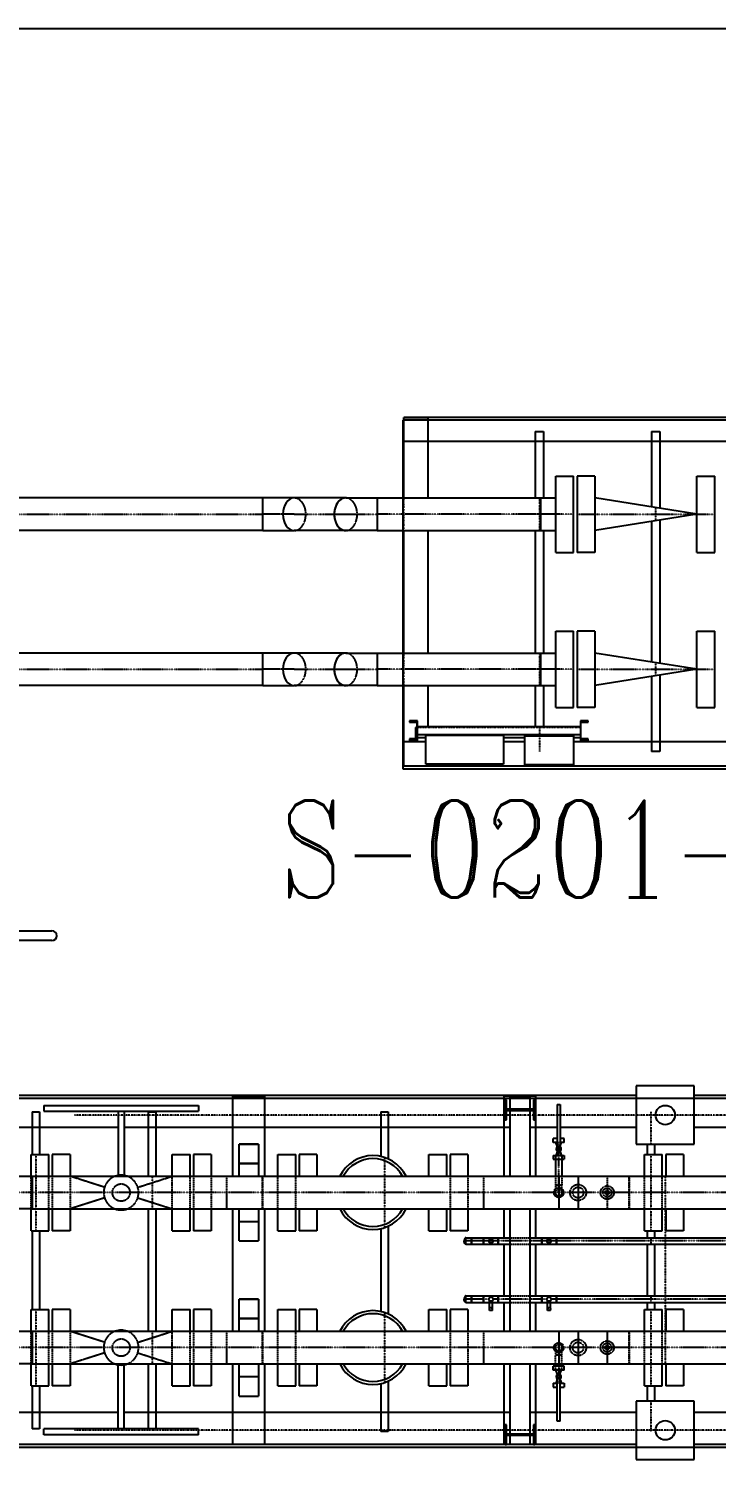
# Model space of a CAD drawing. Header units: millimetres. Extents: x -10011772 to -8149599, y 2847708 to 3434448.
# Drawn here: x -9530728 to -9523626, y 3207337 to 3222103 of the extents above; entities that cross this region are included whole.
import ezdxf

# ---------------------------------------------------------------- set-up
doc = ezdxf.new("R2010")
doc.units = ezdxf.units.MM
for name, pattern in [('DASHDOT2', [0.5, 0.25, -0.125, 0, -0.125]), ('DIVIDE2', [0.625, 0.25, -0.125, 0, -0.125, 0, -0.125]), ('HIDDEN2', [0.1875, 0.125, -0.0625])]:
    doc.linetypes.add(name, pattern=pattern)
doc.layers.add('总平面底图', color=9, linetype='Continuous')
doc.styles.get("Standard").update_dxf_attribs({"font": 'romanc.SHX', "width": 0.75, "bigfont": 'hztxt.shx'})

# ---------------------------------------------------------------- blocks, each defined once
blk = doc.blocks.new('总平面底图 爆炸危险区 LOCATION I')
at = {"layer": '总平面底图', "linetype": 'DIVIDE2', "ltscale": 10}
blk.add_line((206314.9, 147327.7), (236314.9, 147327.7), dxfattribs=at)
blk.add_line((206314.9, 147327.7), (236314.9, 147327.7), dxfattribs=at)
at = {"layer": '总平面底图'}
for p, q in [((206314.9, 147327.7), (236314.9, 147327.7)), ((211294.7, 145307.7), (211294.7, 143507.7)), ((218294.7, 145307.7), (211294.7, 145307.7)), ((211294.7, 143507.7), (218294.7, 143507.7)), ((218294.8, 141807.7), (207294.8, 141807.7)), ((207294.8, 140007.7), (218294.8, 140007.7))]:
    blk.add_line(p, q, dxfattribs=at)
at = {"layer": '总平面底图', "linetype": 'Continuous'}
for p, q in [((211300, 145321.6), (211425, 145321.6)), ((211300, 144905.7), (211300, 145321.6)), ((213813.7, 145321.6), (211300, 145321.6)), ((211300, 145196.6), (211300, 145321.6)), ((211425, 144905.7), (211425, 145321.6)), ((211978.5, 145248.3), (211978.5, 144905.7)), ((211978.5, 145248.3), (212021.5, 145248.3)), ((212021.5, 145248.3), (212021.5, 144905.7)), ((212578.5, 145248.3), (212578.5, 144859.1)), ((212578.5, 145248.3), (212621.5, 145248.3)), ((212621.5, 145248.3), (212621.5, 144852.2)), ((213813.7, 145196.6), (211300, 145196.6)), ((212084.9, 144821.6), (212084.9, 145018.4)), ((212084.9, 145018.4), (212177, 145018.4)), ((212177, 144821.6), (212177, 145018.4)), ((212194.5, 145018.4), (212194.5, 144821.6)), ((212286.5, 145018.4), (212194.5, 145018.4)), ((212286.5, 145018.4), (212286.5, 144821.6)), ((212813.4, 144821.6), (212813.4, 145018.4)), ((212813.4, 145018.4), (212905.5, 145018.4)), ((212905.5, 144821.6), (212905.5, 145018.4)), ((210572.1, 144905.7), (207300, 144905.7)), ((210572.1, 144821.6), (210572.1, 144905.7)), ((210734.7, 144905.7), (210572.1, 144905.7)), ((210572.1, 144737.4), (210572.1, 144905.7)), ((211000, 144905.7), (210734.7, 144905.7)), ((211000, 144905.7), (211162.6, 144905.7)), ((211162.6, 144905.7), (211162.6, 144737.4)), ((211162.6, 144905.7), (212005.5, 144905.7)), ((211162.6, 144905.7), (211162.6, 144737.4)), ((212005.5, 144905.7), (212005.5, 144737.4)), ((212005.5, 144821.6), (212005.5, 144905.7)), ((212005.5, 144905.7), (212084.9, 144905.7)), ((212286.5, 144905.7), (212286.5, 144737.4)), ((212813.4, 144821.6), (212286.5, 144905.7)), ((210572.1, 144737.4), (210572.1, 144821.6)), ((212005.5, 144737.4), (212005.5, 144821.6)), ((212084.9, 144624.7), (212084.9, 144821.6)), ((212177, 144624.7), (212177, 144821.6)), ((212194.5, 144821.6), (212194.5, 144624.7)), ((212286.5, 144821.6), (212286.5, 144624.7)), ((212813.4, 144821.6), (212286.5, 144737.4)), ((212578.5, 144784), (212578.5, 144059.1)), ((212621.5, 144790.9), (212621.5, 144052.2)), ((212813.4, 144624.7), (212813.4, 144821.6)), ((212905.5, 144624.7), (212905.5, 144821.6)), ((210572.1, 144737.4), (207300, 144737.4)), ((210572.1, 144737.4), (210734.7, 144737.4)), ((211000, 144737.4), (210734.7, 144737.4)), ((211162.6, 144737.4), (211000, 144737.4)), ((211162.6, 144737.4), (212005.5, 144737.4)), ((211300, 144105.7), (211300, 144737.4)), ((211425, 144105.7), (211425, 144737.4)), ((211978.5, 144737.4), (211978.5, 144105.7)), ((212005.5, 144737.4), (212084.9, 144737.4)), ((212021.5, 144737.4), (212021.5, 144105.7)), ((212084.9, 144624.7), (212177, 144624.7)), ((212286.5, 144624.7), (212194.5, 144624.7)), ((212813.4, 144624.7), (212905.5, 144624.7)), ((212084.9, 144021.6), (212084.9, 144218.4)), ((212084.9, 144218.4), (212177, 144218.4)), ((212177, 144021.6), (212177, 144218.4)), ((212194.5, 144218.4), (212194.5, 144021.6)), ((212286.5, 144218.4), (212194.5, 144218.4)), ((212286.5, 144218.4), (212286.5, 144021.6)), ((212813.4, 144021.6), (212813.4, 144218.4)), ((212813.4, 144218.4), (212905.5, 144218.4)), ((212905.5, 144021.6), (212905.5, 144218.4)), ((210572.1, 144105.7), (207300, 144105.7)), ((210572.1, 143937.4), (210572.1, 144105.7)), ((210572.1, 144021.6), (210572.1, 144105.7)), ((210734.7, 144105.7), (210572.1, 144105.7)), ((211000, 144105.7), (210734.7, 144105.7)), ((211000, 144105.7), (211162.6, 144105.7)), ((211162.6, 144105.7), (211162.6, 143937.4)), ((211162.6, 144105.7), (212005.5, 144105.7)), ((211162.6, 144105.7), (211162.6, 143937.4)), ((212005.5, 144105.7), (212005.5, 143937.4)), ((212005.5, 144021.6), (212005.5, 144105.7)), ((212005.5, 144105.7), (212084.9, 144105.7)), ((212286.5, 144105.7), (212286.5, 143937.4)), ((212813.4, 144021.6), (212286.5, 144105.7)), ((210572.1, 143937.4), (210572.1, 144021.6)), ((212005.5, 143937.4), (212005.5, 144021.6)), ((212084.9, 143824.7), (212084.9, 144021.6)), ((212177, 143824.7), (212177, 144021.6)), ((212194.5, 144021.6), (212194.5, 143824.7)), ((212286.5, 144021.6), (212286.5, 143824.7)), ((212813.4, 144021.6), (212286.5, 143937.4)), ((212578.5, 143984), (212578.5, 143598.3)), ((212621.5, 143990.9), (212621.5, 143598.3)), ((212813.4, 143824.7), (212813.4, 144021.6)), ((212905.5, 143824.7), (212905.5, 144021.6)), ((210572.1, 143937.4), (207300, 143937.4)), ((210572.1, 143937.4), (210734.7, 143937.4)), ((211000, 143937.4), (210734.7, 143937.4)), ((211162.6, 143937.4), (211000, 143937.4)), ((211162.6, 143937.4), (212005.5, 143937.4)), ((211300, 143521.6), (211300, 143937.4)), ((211425, 143724.9), (211425, 143937.4)), ((211978.5, 143937.4), (211978.5, 143724.9)), ((212005.5, 143937.4), (212084.9, 143937.4)), ((212021.5, 143937.4), (212021.5, 143724.9)), ((212084.9, 143824.7), (212177, 143824.7)), ((212286.5, 143824.7), (212194.5, 143824.7)), ((212813.4, 143824.7), (212905.5, 143824.7)), ((211330.1, 143756.3), (211330.1, 143748.8)), ((211370.2, 143756.3), (211330.1, 143756.3)), ((211330.1, 143748.8), (211367, 143748.8)), ((211367, 143748.8), (211367, 143662.2)), ((211370.2, 143654.7), (211370.2, 143756.3)), ((212211.7, 143756.3), (212211.7, 143654.7)), ((212251.9, 143756.3), (212211.7, 143756.3)), ((212214.9, 143748.8), (212251.9, 143748.8)), ((212214.9, 143662.2), (212214.9, 143748.8)), ((212251.9, 143748.8), (212251.9, 143756.3)), ((211365.7, 143720.5), (211362.8, 143720.5)), ((211362.8, 143715.8), (211362.8, 143720.5)), ((211362.8, 143669.7), (211362.8, 143715.8)), ((211365.7, 143715.8), (211362.8, 143715.8)), ((211365.7, 143684.7), (211365.7, 143724.9)), ((211367, 143724.9), (211365.7, 143724.9)), ((211365.7, 143684.7), (211367, 143684.7)), ((212211.7, 143724.9), (211370.2, 143724.9)), ((211370.2, 143684.7), (212211.7, 143684.7)), ((211414.6, 143682.5), (211814.6, 143682.5)), ((211814.6, 143682.5), (211414.6, 143682.5)), ((211414.6, 143532.5), (211414.6, 143682.5)), ((211414.6, 143532.5), (211414.6, 143682.5)), ((211814.6, 143682.5), (211814.6, 143532.5)), ((211814.6, 143682.5), (211814.6, 143532.5)), ((211925.7, 143528.9), (211925.7, 143678.9)), ((211925.7, 143528.9), (211925.7, 143678.9)), ((211925.7, 143678.9), (212175.7, 143678.9)), ((212175.7, 143678.9), (211925.7, 143678.9)), ((212175.7, 143678.9), (212175.7, 143528.9)), ((212175.7, 143678.9), (212175.7, 143528.9)), ((211300, 143521.6), (211300, 143646.6)), ((211414.6, 143646.6), (211300, 143646.6)), ((211330.1, 143662.2), (211330.1, 143654.7)), ((211367, 143662.2), (211330.1, 143662.2)), ((211330.1, 143654.7), (211370.2, 143654.7)), ((211362.8, 143669.7), (211367, 143669.7)), ((211370.2, 143669.7), (211414.6, 143669.7)), ((211814.6, 143669.7), (211925.7, 143669.7)), ((211925.7, 143646.6), (211814.6, 143646.6)), ((212175.7, 143669.7), (212211.7, 143669.7)), ((213813.7, 143646.6), (212175.7, 143646.6)), ((212211.7, 143654.7), (212251.9, 143654.7)), ((212251.9, 143662.2), (212214.9, 143662.2)), ((212251.9, 143654.7), (212251.9, 143662.2)), ((211814.6, 143532.5), (211414.6, 143532.5)), ((211814.6, 143532.5), (211414.6, 143532.5)), ((211425, 143521.6), (211425, 143532.5)), ((212175.7, 143528.9), (211925.7, 143528.9)), ((212175.7, 143528.9), (211925.7, 143528.9)), ((212621.5, 143598.3), (212578.5, 143598.3)), ((211425, 143521.6), (211300, 143521.6)), ((213813.7, 143521.6), (211300, 143521.6)), ((208823.4, 142671.6), (209483.4, 142671.6)), ((209483.4, 142621.6), (208823.4, 142621.6)), ((212500, 141871.6), (212500, 141571.6)), ((212500, 141871.6), (212500, 141571.6)), ((212800, 141871.6), (212500, 141871.6)), ((212800, 141871.6), (212500, 141871.6)), ((212800, 141571.6), (212800, 141871.6)), ((212800, 141571.6), (212800, 141871.6)), ((212500, 141821.6), (209178.4, 141821.6)), ((209440.7, 141771.6), (209840.7, 141771.6)), ((209440.7, 141771.6), (209440.7, 141741.6)), ((209840.7, 141771.6), (210240.7, 141771.6)), ((210240.7, 141771.6), (210240.7, 141741.6)), ((210417.5, 141818), (210582.4, 141818)), ((210417.5, 141405.7), (210417.5, 141818)), ((210582.4, 141405.7), (210582.4, 141818)), ((211817.5, 141820.3), (211982.4, 141820.3)), ((211817.5, 141405.7), (211817.5, 141820.3)), ((211823.4, 141799.2), (211823.4, 141697.6)), ((211830.5, 141799.2), (211823.4, 141799.2)), ((211830.5, 141751.3), (211830.5, 141799.2)), ((211849.2, 141405.7), (211849.2, 141818)), ((211849.2, 141818), (211950.8, 141818)), ((211950.8, 141818), (211950.8, 141405.7)), ((211969.4, 141799.2), (211969.4, 141751.3)), ((211976.5, 141799.2), (211969.4, 141799.2)), ((211976.5, 141697.6), (211976.5, 141799.2)), ((211982.4, 141405.7), (211982.4, 141820.3)), ((212092.5, 141776.6), (212100, 141776.6)), ((212092.5, 141776.6), (212092.5, 141546.6)), ((212100, 141776.6), (212107.5, 141776.6)), ((212107.5, 141776.6), (212107.5, 141546.6)), ((213100, 141821.6), (212800, 141821.6)), ((209380.9, 141737.9), (209380.9, 141518.4)), ((209380.9, 141737.9), (209419, 141737.9)), ((209419, 141737.9), (209419, 141518.4)), ((209440.7, 141741.6), (209840.7, 141741.6)), ((209825.7, 141741.6), (209825.7, 141410.3)), ((209840.7, 141741.6), (210240.7, 141741.6)), ((209855.7, 141741.6), (209855.7, 141410.3)), ((209980.9, 141737.9), (210019, 141737.9)), ((209980.9, 141737.9), (209980.9, 141405.7)), ((210019, 141737.9), (210019, 141405.7)), ((211180.9, 141737.9), (211219, 141737.9)), ((211180.9, 141737.9), (211180.9, 141507.8)), ((211219, 141737.9), (211219, 141495.2)), ((211823.4, 141697.6), (211830.5, 141697.6)), ((211969.4, 141751.3), (211830.5, 141751.3)), ((211830.5, 141697.6), (211830.5, 141745.5)), ((211830.5, 141745.5), (211969.4, 141745.5)), ((211969.4, 141745.5), (211969.4, 141697.6)), ((211969.4, 141697.6), (211976.5, 141697.6)), ((209825.7, 141656.7), (209178.4, 141656.7)), ((211849.2, 141656.7), (209855.7, 141656.7)), ((212092.5, 141656.7), (211950.8, 141656.7)), ((212500, 141656.7), (212107.5, 141656.7)), ((213100, 141656.7), (212800, 141656.7)), ((210450, 141471.6), (210450, 141571.6)), ((210450, 141471.6), (210450, 141571.6)), ((210450, 141405.7), (210450, 141571.6)), ((210450, 141405.7), (210450, 141571.6)), ((210550, 141571.6), (210450, 141571.6)), ((210450, 141571.6), (210550, 141571.6)), ((210550, 141571.6), (210550, 141405.7)), ((210550, 141571.6), (210550, 141405.7)), ((210550, 141571.6), (210550, 141471.6)), ((210550, 141571.6), (210550, 141471.6)), ((212092.5, 141600.2), (212072.1, 141600.2)), ((212072.1, 141579.6), (212072.1, 141600.2)), ((212092.5, 141579.6), (212072.1, 141579.6)), ((212092.5, 141562.9), (212084.8, 141579.6)), ((212094.4, 141534.4), (212084.8, 141513.6)), ((212105.5, 141534.4), (212115.1, 141513.6)), ((212127.8, 141600.2), (212107.5, 141600.2)), ((212127.8, 141579.6), (212107.5, 141579.6)), ((212107.5, 141562.9), (212115.1, 141579.6)), ((212127.8, 141579.6), (212127.8, 141600.2)), ((212500, 141571.6), (212800, 141571.6)), ((212500, 141571.6), (212800, 141571.6)), ((212555.9, 141571.6), (212555.9, 141518.4)), ((212594, 141571.6), (212594, 141518.4)), ((209375.6, 141405.7), (209375.6, 141518.4)), ((209375.6, 141518.4), (209467.6, 141518.4)), ((209467.6, 141405.7), (209467.6, 141518.4)), ((209485.1, 141518.4), (209485.1, 141405.7)), ((209577.2, 141518.4), (209485.1, 141518.4)), ((209577.2, 141518.4), (209577.2, 141405.7)), ((210104.3, 141405.7), (210104.3, 141518.4)), ((210104.3, 141518.4), (210196.3, 141518.4)), ((210196.3, 141405.7), (210196.3, 141518.4)), ((210213.8, 141518.4), (210213.8, 141405.7)), ((210305.9, 141518.4), (210213.8, 141518.4)), ((210305.9, 141518.4), (210305.9, 141405.7)), ((210550, 141471.6), (210450, 141471.6)), ((210450, 141471.6), (210550, 141471.6)), ((210650.2, 141405.7), (210650.2, 141518.4)), ((210650.2, 141518.4), (210742.2, 141518.4)), ((210742.2, 141405.7), (210742.2, 141518.4)), ((210759.7, 141518.4), (210759.7, 141405.7)), ((210851.8, 141518.4), (210759.7, 141518.4)), ((210851.8, 141518.4), (210851.8, 141405.7)), ((211429.7, 141405.7), (211429.7, 141518.4)), ((211429.7, 141518.4), (211521.7, 141518.4)), ((211521.7, 141405.7), (211521.7, 141518.4)), ((211539.2, 141518.4), (211539.2, 141405.7)), ((211631.3, 141518.4), (211539.2, 141518.4)), ((211631.3, 141518.4), (211631.3, 141405.7)), ((212072.1, 141513.6), (212100, 141513.6)), ((212072.1, 141513.6), (212072.1, 141493)), ((212072.1, 141493), (212100, 141493)), ((212083.3, 141493), (212083.3, 141405.7)), ((212100, 141513.6), (212127.8, 141513.6)), ((212100, 141493), (212127.8, 141493)), ((212116.7, 141493), (212116.7, 141405.7)), ((212127.8, 141513.6), (212127.8, 141493)), ((212542.7, 141405.7), (212542.7, 141518.4)), ((212542.7, 141518.4), (212634.8, 141518.4)), ((212634.8, 141405.7), (212634.8, 141518.4)), ((212652.3, 141518.4), (212652.3, 141405.7)), ((212744.3, 141518.4), (212652.3, 141518.4)), ((212744.3, 141518.4), (212744.3, 141405.7)), ((209153.4, 141405.7), (209382, 141405.7)), ((209382, 141405.7), (209382, 141321.6)), ((209382, 141405.7), (217071.4, 141405.7)), ((209382, 141237.4), (209382, 141405.7)), ((212100, 141405.7), (212100, 141237.4)), ((212200, 141405.7), (212200, 141237.4)), ((209382, 141321.6), (209382, 141237.4)), ((209382, 141237.4), (209153.4, 141237.4)), ((209375.6, 141124.7), (209375.6, 141237.4)), ((209382, 141237.4), (217071.4, 141237.4)), ((209467.6, 141124.7), (209467.6, 141237.4)), ((209485.1, 141237.4), (209485.1, 141124.7)), ((209577.2, 141237.4), (209577.2, 141124.7)), ((209980.9, 141237.4), (209980.9, 140605.7)), ((210019, 141237.4), (210019, 140605.7)), ((210104.3, 141124.7), (210104.3, 141237.4)), ((210196.3, 141124.7), (210196.3, 141237.4)), ((210213.8, 141237.4), (210213.8, 141124.7)), ((210305.9, 141237.4), (210305.9, 141124.7)), ((210417.5, 140605.7), (210417.5, 141237.4)), ((210450, 141071.6), (210450, 141237.4)), ((210450, 141071.6), (210450, 141237.4)), ((210550, 141237.4), (210550, 141071.6)), ((210550, 141237.4), (210550, 141071.6)), ((210582.4, 140605.7), (210582.4, 141237.4)), ((210650.2, 141124.7), (210650.2, 141237.4)), ((210742.2, 141124.7), (210742.2, 141237.4)), ((210759.7, 141237.4), (210759.7, 141124.7)), ((210851.8, 141237.4), (210851.8, 141124.7)), ((211429.7, 141124.7), (211429.7, 141237.4)), ((211521.7, 141124.7), (211521.7, 141237.4)), ((211539.2, 141237.4), (211539.2, 141124.7)), ((211631.3, 141237.4), (211631.3, 141124.7)), ((211817.5, 141088.3), (211817.5, 141237.4)), ((211849.2, 140605.7), (211849.2, 141237.4)), ((211950.8, 141237.4), (211950.8, 140605.7)), ((211982.4, 141088.3), (211982.4, 141237.4)), ((212542.7, 141124.7), (212542.7, 141237.4)), ((212634.8, 141124.7), (212634.8, 141237.4)), ((212652.3, 141237.4), (212652.3, 141124.7)), ((212744.3, 141237.4), (212744.3, 141124.7)), ((210450, 141071.6), (210450, 141171.6)), ((210450, 141071.6), (210450, 141171.6)), ((210450, 141171.6), (210550, 141171.6)), ((210450, 141171.6), (210550, 141171.6)), ((210550, 141171.6), (210550, 141071.6)), ((210550, 141171.6), (210550, 141071.6)), ((209375.6, 141124.7), (209467.6, 141124.7)), ((209380.9, 141124.7), (209380.9, 140718.4)), ((209419, 141124.7), (209419, 140718.4)), ((209577.2, 141124.7), (209485.1, 141124.7)), ((210104.3, 141124.7), (210196.3, 141124.7)), ((210305.9, 141124.7), (210213.8, 141124.7)), ((210650.2, 141124.7), (210742.2, 141124.7)), ((210851.8, 141124.7), (210759.7, 141124.7)), ((211180.9, 141135.3), (211180.9, 140707.8)), ((211219, 141147.9), (211219, 140695.2)), ((211429.7, 141124.7), (211521.7, 141124.7)), ((211631.3, 141124.7), (211539.2, 141124.7)), ((212542.7, 141124.7), (212634.8, 141124.7)), ((212555.9, 141124.7), (212555.9, 141088.3)), ((212594, 141124.7), (212594, 141088.3)), ((212744.3, 141124.7), (212652.3, 141124.7)), ((210450, 141071.6), (210550, 141071.6)), ((210450, 141071.6), (210550, 141071.6)), ((211621, 141071.6), (211621, 141088.3)), ((211621, 141088.3), (211649.5, 141088.3)), ((211621, 141054.9), (211621, 141071.6)), ((211621, 141054.9), (211649.5, 141054.9)), ((211649.5, 141071.6), (211649.5, 141088.3)), ((211649.5, 141088.3), (211649.5, 141054.9)), ((211649.5, 141088.3), (211711.9, 141088.3)), ((211649.5, 141054.9), (211649.5, 141071.6)), ((211649.5, 141054.9), (211711.9, 141054.9)), ((211711.9, 141071.6), (211711.9, 141088.3)), ((211711.9, 141088.3), (211788, 141088.3)), ((211711.9, 141088.3), (211711.9, 141054.9)), ((211711.9, 141054.9), (211711.9, 141071.6)), ((211711.9, 141054.9), (211788, 141054.9)), ((211788, 141071.6), (211788, 141088.3)), ((211788, 141054.9), (211788, 141071.6)), ((211788.1, 141088.3), (211788.1, 141054.9)), ((211788.1, 141088.3), (211849.2, 141088.3)), ((211788.1, 141054.9), (211849.2, 141054.9)), ((211817.5, 140788.3), (211817.5, 141054.9)), ((211950.8, 141088.3), (212011.9, 141088.3)), ((211950.8, 141054.9), (212011.9, 141054.9)), ((211982.4, 140788.3), (211982.4, 141054.9)), ((212011.9, 141071.6), (212011.9, 141088.3)), ((212011.9, 141088.3), (212088, 141088.3)), ((212011.9, 141088.3), (212011.9, 141054.9)), ((212011.9, 141054.9), (212011.9, 141071.6)), ((212011.9, 141054.9), (212088, 141054.9)), ((212088, 141071.6), (212088, 141088.3)), ((212088, 141054.9), (212088, 141071.6)), ((212088.1, 141088.3), (212088.1, 141071.6)), ((212088.1, 141088.3), (213978.6, 141088.3)), ((212088.1, 141071.6), (212088.1, 141054.9)), ((212088.1, 141054.9), (213978.6, 141054.9)), ((212555.9, 141054.9), (212555.9, 140788.3)), ((212594, 141054.9), (212594, 140788.3)), ((210550, 140771.6), (210450, 140771.6)), ((210450, 140771.6), (210550, 140771.6)), ((210450, 140605.7), (210450, 140771.6)), ((210450, 140605.7), (210450, 140771.6)), ((210450, 140671.6), (210450, 140771.6)), ((210450, 140671.6), (210450, 140771.6)), ((210550, 140771.6), (210550, 140605.7)), ((210550, 140771.6), (210550, 140605.7)), ((210550, 140771.6), (210550, 140671.6)), ((210550, 140771.6), (210550, 140671.6)), ((211621, 140771.6), (211621, 140788.3)), ((211621, 140788.3), (211649.5, 140788.3)), ((211621, 140754.9), (211621, 140771.6)), ((211621, 140754.9), (211649.5, 140754.9)), ((211649.5, 140788.3), (211649.5, 140754.9)), ((211649.5, 140788.3), (211711.9, 140788.3)), ((211649.5, 140771.6), (211649.5, 140788.3)), ((211649.5, 140754.9), (211649.5, 140771.6)), ((211649.5, 140754.9), (211711.9, 140754.9)), ((211711.9, 140788.3), (211711.9, 140754.9)), ((211711.9, 140771.6), (211711.9, 140788.3)), ((211711.9, 140788.3), (211788, 140788.3)), ((211711.9, 140754.9), (211711.9, 140771.6)), ((211711.9, 140754.9), (211742.5, 140754.9)), ((211742.5, 140712.6), (211742.5, 140764)), ((211757.5, 140712.6), (211757.5, 140764)), ((211757.5, 140754.9), (211788, 140754.9)), ((211788, 140771.6), (211788, 140788.3)), ((211788, 140754.9), (211788, 140771.6)), ((211788.1, 140788.3), (211788.1, 140754.9)), ((211788.1, 140788.3), (211849.2, 140788.3)), ((211788.1, 140754.9), (211849.2, 140754.9)), ((211817.5, 140605.7), (211817.5, 140754.9)), ((211950.8, 140788.3), (212011.9, 140788.3)), ((211950.8, 140754.9), (212011.9, 140754.9)), ((211982.4, 140605.7), (211982.4, 140754.9)), ((212011.9, 140788.3), (212011.9, 140754.9)), ((212011.9, 140771.6), (212011.9, 140788.3)), ((212011.9, 140788.3), (212088, 140788.3)), ((212011.9, 140754.9), (212011.9, 140771.6)), ((212011.9, 140754.9), (212042.5, 140754.9)), ((212042.5, 140712.6), (212042.5, 140764)), ((212057.5, 140712.6), (212057.5, 140764)), ((212057.5, 140754.9), (212088, 140754.9)), ((212088, 140771.6), (212088, 140788.3)), ((212088, 140754.9), (212088, 140771.6)), ((212088.1, 140788.3), (212088.1, 140771.6)), ((212088.1, 140788.3), (215549.2, 140788.3)), ((212088.1, 140771.6), (212088.1, 140754.9)), ((212088.1, 140754.9), (215549.2, 140754.9)), ((212555.9, 140754.9), (212555.9, 140718.4)), ((212594, 140754.9), (212594, 140718.4)), ((209375.6, 140605.7), (209375.6, 140718.4)), ((209375.6, 140718.4), (209467.6, 140718.4)), ((209467.6, 140605.7), (209467.6, 140718.4)), ((209485.1, 140718.4), (209485.1, 140605.7)), ((209577.2, 140718.4), (209485.1, 140718.4)), ((209577.2, 140718.4), (209577.2, 140605.7)), ((210104.3, 140605.7), (210104.3, 140718.4)), ((210104.3, 140718.4), (210196.3, 140718.4)), ((210196.3, 140605.7), (210196.3, 140718.4)), ((210213.8, 140718.4), (210213.8, 140605.7)), ((210305.9, 140718.4), (210213.8, 140718.4)), ((210305.9, 140718.4), (210305.9, 140605.7)), ((210550, 140671.6), (210450, 140671.6)), ((210450, 140671.6), (210550, 140671.6)), ((210650.2, 140605.7), (210650.2, 140718.4)), ((210650.2, 140718.4), (210742.2, 140718.4)), ((210742.2, 140605.7), (210742.2, 140718.4)), ((210759.7, 140718.4), (210759.7, 140605.7)), ((210851.8, 140718.4), (210759.7, 140718.4)), ((210851.8, 140718.4), (210851.8, 140605.7)), ((211429.7, 140605.7), (211429.7, 140718.4)), ((211429.7, 140718.4), (211521.7, 140718.4)), ((211521.7, 140605.7), (211521.7, 140718.4)), ((211539.2, 140718.4), (211539.2, 140605.7)), ((211631.3, 140718.4), (211539.2, 140718.4)), ((211631.3, 140718.4), (211631.3, 140605.7)), ((211750, 140712.6), (211742.5, 140712.6)), ((211757.5, 140712.6), (211750, 140712.6)), ((212050, 140712.6), (212042.5, 140712.6)), ((212057.5, 140712.6), (212050, 140712.6)), ((212542.7, 140605.7), (212542.7, 140718.4)), ((212542.7, 140718.4), (212634.8, 140718.4)), ((212634.8, 140605.7), (212634.8, 140718.4)), ((212652.3, 140718.4), (212652.3, 140605.7)), ((212744.3, 140718.4), (212652.3, 140718.4)), ((212744.3, 140718.4), (212744.3, 140605.7)), ((209153.4, 140605.7), (209382, 140605.7)), ((209382, 140605.7), (209382, 140521.6)), ((209382, 140605.7), (217071.4, 140605.7)), ((209382, 140437.4), (209382, 140605.7)), ((212100, 140605.7), (212100, 140437.4)), ((212200, 140605.7), (212200, 140437.4)), ((212350, 140605.7), (212350, 140437.4)), ((209382, 140521.6), (209382, 140437.4)), ((209382, 140437.4), (209153.4, 140437.4)), ((209375.6, 140324.7), (209375.6, 140437.4)), ((209382, 140437.4), (217071.4, 140437.4)), ((209467.6, 140324.7), (209467.6, 140437.4)), ((209485.1, 140437.4), (209485.1, 140324.7)), ((209577.2, 140437.4), (209577.2, 140324.7)), ((209825.7, 140101.6), (209825.7, 140432.8)), ((209855.7, 140101.6), (209855.7, 140432.8)), ((209980.9, 140437.4), (209980.9, 140101.6)), ((210019, 140437.4), (210019, 140101.6)), ((210104.3, 140324.7), (210104.3, 140437.4)), ((210196.3, 140324.7), (210196.3, 140437.4)), ((210213.8, 140437.4), (210213.8, 140324.7)), ((210305.9, 140437.4), (210305.9, 140324.7)), ((210417.5, 140021.6), (210417.5, 140437.4)), ((210450, 140271.6), (210450, 140437.4)), ((210450, 140271.6), (210450, 140437.4)), ((210550, 140437.4), (210550, 140271.6)), ((210550, 140437.4), (210550, 140271.6)), ((210582.4, 140021.6), (210582.4, 140437.4)), ((210650.2, 140324.7), (210650.2, 140437.4)), ((210742.2, 140324.7), (210742.2, 140437.4)), ((210759.7, 140437.4), (210759.7, 140324.7)), ((210851.8, 140437.4), (210851.8, 140324.7)), ((211429.7, 140324.7), (211429.7, 140437.4)), ((211521.7, 140324.7), (211521.7, 140437.4)), ((211539.2, 140437.4), (211539.2, 140324.7)), ((211631.3, 140437.4), (211631.3, 140324.7)), ((211817.5, 140021.6), (211817.5, 140437.4)), ((211849.2, 140021.6), (211849.2, 140437.4)), ((211950.8, 140437.4), (211950.8, 140021.6)), ((211982.4, 140021.6), (211982.4, 140437.4)), ((212100, 140425.2), (212072.1, 140425.2)), ((212072.1, 140404.5), (212072.1, 140425.2)), ((212083.3, 140425.2), (212083.3, 140437.4)), ((212127.8, 140425.2), (212100, 140425.2)), ((212116.7, 140425.2), (212116.7, 140437.4)), ((212127.8, 140404.5), (212127.8, 140425.2)), ((212542.7, 140324.7), (212542.7, 140437.4)), ((212634.8, 140324.7), (212634.8, 140437.4)), ((212652.3, 140437.4), (212652.3, 140324.7)), ((212744.3, 140437.4), (212744.3, 140324.7)), ((210450, 140271.6), (210450, 140371.6)), ((210450, 140271.6), (210450, 140371.6)), ((210450, 140371.6), (210550, 140371.6)), ((210450, 140371.6), (210550, 140371.6)), ((210550, 140371.6), (210550, 140271.6)), ((210550, 140371.6), (210550, 140271.6)), ((212100, 140404.5), (212072.1, 140404.5)), ((212094.4, 140383.7), (212084.8, 140404.5)), ((212092.5, 140355.3), (212084.8, 140338.6)), ((212092.5, 140141.6), (212092.5, 140371.6)), ((212127.8, 140404.5), (212100, 140404.5)), ((212105.5, 140383.7), (212115.1, 140404.5)), ((212107.5, 140141.6), (212107.5, 140371.6)), ((212107.5, 140355.3), (212115.1, 140338.6)), ((209375.6, 140324.7), (209467.6, 140324.7)), ((209380.9, 140324.7), (209380.9, 140101.9)), ((209419, 140324.7), (209419, 140101.9)), ((209577.2, 140324.7), (209485.1, 140324.7)), ((210104.3, 140324.7), (210196.3, 140324.7)), ((210305.9, 140324.7), (210213.8, 140324.7)), ((210650.2, 140324.7), (210742.2, 140324.7)), ((210851.8, 140324.7), (210759.7, 140324.7)), ((211180.9, 140335.3), (211180.9, 140087.9)), ((211219, 140347.9), (211219, 140087.9)), ((211429.7, 140324.7), (211521.7, 140324.7)), ((211631.3, 140324.7), (211539.2, 140324.7)), ((212072.1, 140338.6), (212092.5, 140338.6)), ((212072.1, 140338.6), (212072.1, 140318)), ((212072.1, 140318), (212092.5, 140318)), ((212107.5, 140338.6), (212127.8, 140338.6)), ((212107.5, 140318), (212127.8, 140318)), ((212127.8, 140338.6), (212127.8, 140318)), ((212542.7, 140324.7), (212634.8, 140324.7)), ((212555.9, 140324.7), (212555.9, 140244.8)), ((212594, 140324.7), (212594, 140244.8)), ((212744.3, 140324.7), (212652.3, 140324.7)), ((210450, 140271.6), (210550, 140271.6)), ((210450, 140271.6), (210550, 140271.6)), ((212800, 140244.8), (212500, 140244.8)), ((212800, 140244.8), (212500, 140244.8)), ((212500, 140244.8), (212500, 139944.8)), ((212500, 140244.8), (212500, 139944.8)), ((212800, 139944.8), (212800, 140244.8)), ((212800, 139944.8), (212800, 140244.8)), ((209825.7, 140186.4), (209178.4, 140186.4)), ((211849.2, 140186.4), (209855.7, 140186.4)), ((212092.5, 140186.4), (211950.8, 140186.4)), ((212100, 140141.6), (212092.5, 140141.6)), ((212107.5, 140141.6), (212100, 140141.6)), ((212500, 140186.4), (212107.5, 140186.4)), ((213100, 140186.4), (212800, 140186.4)), ((209419, 140101.9), (209380.9, 140101.9)), ((209840.7, 140101.6), (209440.7, 140101.6)), ((209440.7, 140071.6), (209440.7, 140101.6)), ((209840.7, 140071.6), (209440.7, 140071.6)), ((210240.7, 140101.6), (209840.7, 140101.6)), ((210240.7, 140071.6), (209840.7, 140071.6)), ((210240.7, 140071.6), (210240.7, 140101.6)), ((211219, 140087.9), (211180.9, 140087.9)), ((211823.4, 140123.2), (211823.4, 140021.6)), ((211830.5, 140123.2), (211823.4, 140123.2)), ((211830.5, 140075.3), (211830.5, 140123.2)), ((211969.4, 140075.3), (211830.5, 140075.3)), ((211830.5, 140069.4), (211969.4, 140069.4)), ((211830.5, 140021.6), (211830.5, 140069.4)), ((211969.4, 140123.2), (211969.4, 140075.3)), ((211976.5, 140123.2), (211969.4, 140123.2)), ((211969.4, 140069.4), (211969.4, 140021.6)), ((211976.5, 140021.6), (211976.5, 140123.2)), ((211823.4, 140021.6), (209178.4, 140021.6)), ((210582.4, 140021.6), (210417.5, 140021.6)), ((211823.4, 140021.6), (211817.5, 140021.6)), ((211823.4, 140021.6), (211830.5, 140021.6)), ((211849.2, 140021.6), (211830.5, 140021.6)), ((211849.2, 140021.6), (211830.5, 140021.6)), ((211950.8, 140021.6), (211849.2, 140021.6)), ((211969.4, 140021.6), (211950.8, 140021.6)), ((211969.4, 140021.6), (211950.8, 140021.6)), ((211969.4, 140021.6), (211976.5, 140021.6)), ((211982.4, 140021.6), (211976.5, 140021.6)), ((212500, 140021.6), (211976.5, 140021.6)), ((213100, 140021.6), (212800, 140021.6)), ((212500, 139944.8), (212800, 139944.8)), ((212500, 139944.8), (212800, 139944.8))]:
    blk.add_line(p, q, dxfattribs=at)
at = {"layer": '总平面底图', "linetype": 'DASHDOT2'}
for p, q in [((211300, 144737.4), (211300, 144905.7)), ((212000, 144905.7), (212000, 144737.4)), ((212600, 144855.6), (212600, 144787.5)), ((211300, 143937.4), (211300, 144105.7)), ((212000, 144105.7), (212000, 143937.4)), ((212600, 144055.6), (212600, 143987.5)), ((212212.8, 143720.5), (211365.7, 143720.5)), ((211367, 143724.9), (211370.2, 143724.9)), ((212000, 143724.9), (212000, 143598.3)), ((211823.4, 141721.6), (209600, 141721.6)), ((211823.4, 141721.6), (210200, 141721.6)), ((211830.5, 141721.6), (211823.4, 141721.6)), ((211830.5, 141721.6), (211823.4, 141721.6)), ((211849.2, 141721.6), (211830.5, 141721.6)), ((211849.2, 141721.6), (211830.5, 141721.6)), ((211950.8, 141721.6), (211849.2, 141721.6)), ((211950.8, 141721.6), (211849.2, 141721.6)), ((211969.4, 141721.6), (211950.8, 141721.6)), ((211969.4, 141721.6), (211950.8, 141721.6)), ((211976.5, 141721.6), (211969.4, 141721.6)), ((211976.5, 141721.6), (211969.4, 141721.6)), ((213130, 141721.6), (211976.5, 141721.6)), ((213130, 141721.6), (211976.5, 141721.6)), ((212575, 141737.9), (212575, 141571.6)), ((209400, 141518.4), (209400, 141124.7)), ((211200, 141502.6), (211200, 141140.5)), ((212575, 141518.4), (212575, 141124.7)), ((210000, 141405.7), (210000, 141237.4)), ((212650, 141405.7), (212650, 141237.4)), ((212650, 141405.7), (212650, 141237.4)), ((212650, 141237.4), (212650, 140605.7)), ((212650, 141237.4), (212650, 140605.7)), ((212575, 141088.3), (212575, 141054.9)), ((212575, 140788.3), (212575, 140754.9)), ((209400, 140718.4), (209400, 140324.7)), ((211200, 140702.6), (211200, 140340.5)), ((212575, 140718.4), (212575, 140324.7)), ((210000, 140605.7), (210000, 140437.4)), ((212650, 140605.7), (212650, 140437.4)), ((212650, 140605.7), (212650, 140437.4)), ((212575, 140244.8), (212575, 140087.9)), ((211823.4, 140094.8), (209600, 140094.8)), ((210000, 140101.6), (210000, 140097.5)), ((211823.4, 140094.8), (210200, 140094.8)), ((211830.5, 140094.8), (211823.4, 140094.8)), ((211830.5, 140094.8), (211823.4, 140094.8)), ((211849.2, 140094.8), (211830.5, 140094.8)), ((211849.2, 140094.8), (211830.5, 140094.8)), ((211950.8, 140094.8), (211849.2, 140094.8)), ((211950.8, 140094.8), (211849.2, 140094.8)), ((211969.4, 140094.8), (211950.8, 140094.8)), ((211969.4, 140094.8), (211950.8, 140094.8)), ((211976.5, 140094.8), (211969.4, 140094.8)), ((211976.5, 140094.8), (211969.4, 140094.8)), ((213130, 140094.8), (211976.5, 140094.8)), ((213130, 140094.8), (211976.5, 140094.8))]:
    blk.add_line(p, q, dxfattribs=at)
at = {"layer": '总平面底图', "linetype": 'DIVIDE2'}
for p, q in [((207300, 144821.6), (210572.1, 144821.6)), ((210572.1, 144821.6), (210572.1, 144821.6)), ((210572.1, 144821.6), (210572.1, 144821.6)), ((210675.2, 144821.6), (210572.1, 144821.6)), ((210734.7, 144821.6), (210675.2, 144821.6)), ((210734.6, 144821.6), (210734.7, 144821.6)), ((210734.6, 144821.6), (210734.6, 144821.6)), ((210734.7, 144821.6), (210940.5, 144821.6)), ((210940.5, 144821.6), (211000, 144821.6)), ((211000, 144821.6), (211000, 144821.6)), ((211000, 144821.6), (211000, 144821.6)), ((211000, 144821.6), (211162.6, 144821.6)), ((211162.5, 144821.6), (211162.5, 144821.6)), ((211162.6, 144821.6), (211162.5, 144821.6)), ((212005.5, 144821.6), (211162.6, 144821.6)), ((212177, 144821.6), (212005.5, 144821.6)), ((212194.5, 144821.6), (212286.5, 144821.6)), ((212286.5, 144821.6), (212813.4, 144821.6)), ((212286.5, 144821.6), (212286.5, 144821.6)), ((212813.4, 144821.6), (212813.4, 144821.6)), ((212813.4, 144821.6), (212905.5, 144821.6)), ((207300, 144021.6), (210572.1, 144021.6)), ((210572.1, 144021.6), (210572.1, 144021.6)), ((210572.1, 144021.6), (210572.1, 144021.6)), ((210675.2, 144021.6), (210572.1, 144021.6)), ((210734.7, 144021.6), (210675.2, 144021.6)), ((210734.6, 144021.6), (210734.7, 144021.6)), ((210734.6, 144021.6), (210734.6, 144021.6)), ((210734.7, 144021.6), (210940.5, 144021.6)), ((210940.5, 144021.6), (211000, 144021.6)), ((211000, 144021.6), (211000, 144021.6)), ((211000, 144021.6), (211000, 144021.6)), ((211000, 144021.6), (211162.6, 144021.6)), ((211162.6, 144021.6), (211162.5, 144021.6)), ((211162.5, 144021.6), (211162.5, 144021.6)), ((212005.5, 144021.6), (211162.6, 144021.6)), ((212177, 144021.6), (212005.5, 144021.6)), ((212194.5, 144021.6), (212286.5, 144021.6)), ((212286.5, 144021.6), (212813.4, 144021.6)), ((212286.5, 144021.6), (212286.5, 144021.6)), ((212813.4, 144021.6), (212813.4, 144021.6)), ((212813.4, 144021.6), (212905.5, 144021.6)), ((212100, 141510.5), (212100, 141582.7)), ((212100, 141493), (212100, 141510.5)), ((212100, 141405.7), (212100, 141493)), ((212100, 141359.7), (212100, 141405.7)), ((209382, 141321.6), (209153.4, 141321.6)), ((217071.4, 141321.6), (209382, 141321.6)), ((209382, 141321.6), (209382, 141321.6)), ((209382, 141321.6), (209382, 141321.6)), ((212100, 141359.7), (212100, 141359.7)), ((212100, 141359.7), (212100, 141359.6)), ((212100, 141321.6), (212100, 141359.7)), ((211649.5, 141071.6), (211621, 141071.6)), ((211649.5, 141071.6), (211649.5, 141071.6)), ((211711.9, 141071.6), (211649.5, 141071.6)), ((211711.9, 141071.6), (211711.9, 141071.6)), ((211711.9, 141071.6), (211711.9, 141071.6)), ((211788, 141071.6), (211711.9, 141071.6)), ((211788.1, 141071.6), (211788, 141071.6)), ((211849.2, 141071.6), (211788.1, 141071.6)), ((211950.8, 141071.6), (211849.2, 141071.6)), ((212011.9, 141071.6), (211950.8, 141071.6)), ((212088, 141071.6), (212011.9, 141071.6)), ((212011.9, 141071.6), (212011.9, 141071.6)), ((212011.9, 141071.6), (212011.9, 141071.6)), ((212088.1, 141071.6), (212088, 141071.6)), ((213978.6, 141071.6), (212088.1, 141071.6)), ((211649.5, 140771.6), (211621, 140771.6)), ((211711.9, 140771.6), (211649.5, 140771.6)), ((211649.5, 140771.6), (211649.5, 140771.6)), ((211711.9, 140771.6), (211711.9, 140771.6)), ((211711.9, 140771.6), (211711.9, 140771.6)), ((211739.3, 140771.6), (211711.9, 140771.6)), ((211742.5, 140771.6), (211739.3, 140771.6)), ((211760.6, 140771.6), (211757.5, 140771.6)), ((211788, 140771.6), (211760.6, 140771.6)), ((211788.1, 140771.6), (211788, 140771.6)), ((211849.2, 140771.6), (211788.1, 140771.6)), ((211950.8, 140771.6), (211849.2, 140771.6)), ((212011.9, 140771.6), (211950.8, 140771.6)), ((212011.9, 140771.6), (212011.9, 140771.6)), ((212011.9, 140771.6), (212011.9, 140771.6)), ((212039.3, 140771.6), (212011.9, 140771.6)), ((212042.5, 140771.6), (212039.3, 140771.6)), ((212060.6, 140771.6), (212057.5, 140771.6)), ((212088, 140771.6), (212060.6, 140771.6)), ((212088.1, 140771.6), (212088, 140771.6)), ((215549.2, 140771.6), (212088.1, 140771.6)), ((209382, 140521.6), (209153.4, 140521.6)), ((217071.4, 140521.6), (209382, 140521.6)), ((209382, 140521.6), (209382, 140521.6)), ((209382, 140521.6), (209382, 140521.6)), ((212100, 140521.6), (212100, 140483.5)), ((212100, 140483.5), (212100, 140437.4)), ((212100, 140483.5), (212100, 140483.5)), ((212100, 140483.5), (212100, 140483.5)), ((212100, 140437.4), (212100, 140425.2)), ((212100, 140425.2), (212100, 140407.7)), ((212100, 140407.7), (212100, 140335.4))]:
    blk.add_line(p, q, dxfattribs=at)
at = {"layer": '总平面底图', "linetype": 'HIDDEN2'}
for p, q in [((212116.7, 141510.5), (212083.3, 141510.5)), ((212083.3, 141510.5), (212083.3, 141493)), ((212116.7, 141510.5), (212116.7, 141493)), ((209375.6, 141321.6), (209375.6, 141405.7)), ((209467.6, 141321.6), (209467.6, 141405.7)), ((209485.1, 141405.7), (209485.1, 141321.6)), ((209577.2, 141405.7), (209577.2, 141321.6)), ((209577.2, 141405.7), (209577.2, 141321.6)), ((209755, 141348.9), (209577.2, 141405.7)), ((209926.5, 141348.9), (210104.3, 141405.7)), ((210104.3, 141321.6), (210104.3, 141405.7)), ((210104.3, 141237.4), (210104.3, 141405.7)), ((210196.3, 141321.6), (210196.3, 141405.7)), ((210213.8, 141405.7), (210213.8, 141321.6)), ((210305.9, 141405.7), (210305.9, 141321.6)), ((210385.3, 141405.7), (210385.3, 141237.4)), ((210385.3, 141405.7), (210385.3, 141321.6)), ((210570.8, 141405.7), (210570.8, 141237.4)), ((210570.8, 141321.6), (210570.8, 141405.7)), ((210650.2, 141321.6), (210650.2, 141405.7)), ((210742.2, 141321.6), (210742.2, 141405.7)), ((211539.2, 141405.7), (211539.2, 141321.6)), ((211631.3, 141405.7), (211631.3, 141321.6)), ((211710.7, 141405.7), (211710.7, 141237.4)), ((211710.7, 141405.7), (211710.7, 141321.6)), ((212083.3, 141405.7), (212083.3, 141359.7)), ((212116.7, 141405.7), (212116.7, 141359.7)), ((212350, 141405.7), (212350, 141237.4)), ((212350.2, 141405.7), (212350.2, 141237.4)), ((212463.3, 141405.7), (212463.3, 141237.4)), ((212463.3, 141321.6), (212463.3, 141405.7)), ((212542.7, 141321.6), (212542.7, 141405.7)), ((212634.8, 141321.6), (212634.8, 141405.7)), ((209375.6, 141237.4), (209375.6, 141321.6)), ((209467.6, 141237.4), (209467.6, 141321.6)), ((209485.1, 141321.6), (209485.1, 141237.4)), ((209577.2, 141321.6), (209577.2, 141237.4)), ((209577.2, 141321.6), (209577.2, 141237.4)), ((210104.3, 141237.4), (210104.3, 141321.6)), ((210196.3, 141237.4), (210196.3, 141321.6)), ((210213.8, 141321.6), (210213.8, 141237.4)), ((210305.9, 141321.6), (210305.9, 141237.4)), ((210385.3, 141321.6), (210385.3, 141237.4)), ((210570.8, 141237.4), (210570.8, 141321.6)), ((210650.2, 141237.4), (210650.2, 141321.6)), ((210742.2, 141237.4), (210742.2, 141321.6)), ((211539.2, 141321.6), (211539.2, 141237.4)), ((211631.3, 141321.6), (211631.3, 141237.4)), ((211710.7, 141321.6), (211710.7, 141237.4)), ((212116.7, 141359.7), (212083.3, 141359.7)), ((212083.3, 141359.7), (212100, 141359.7)), ((212083.3, 141359.7), (212083.3, 141321.6)), ((212100, 141359.7), (212116.7, 141359.7)), ((212116.7, 141321.6), (212116.7, 141359.7)), ((212463.3, 141237.4), (212463.3, 141321.6)), ((212542.7, 141237.4), (212542.7, 141321.6)), ((212634.8, 141237.4), (212634.8, 141321.6)), ((209755, 141294.2), (209577.2, 141237.4)), ((209926.5, 141294.2), (210104.3, 141237.4)), ((211849.2, 141088.3), (211950.8, 141088.3)), ((211849.2, 141054.9), (211950.8, 141054.9)), ((211742.5, 140754.9), (211757.5, 140754.9)), ((211849.2, 140788.3), (211950.8, 140788.3)), ((211849.2, 140754.9), (211950.8, 140754.9)), ((212042.5, 140754.9), (212057.5, 140754.9)), ((209375.6, 140521.6), (209375.6, 140605.7)), ((209467.6, 140521.6), (209467.6, 140605.7)), ((209485.1, 140605.7), (209485.1, 140521.6)), ((209577.2, 140605.7), (209577.2, 140521.6)), ((209577.2, 140605.7), (209577.2, 140521.6)), ((209755, 140548.9), (209577.2, 140605.7)), ((209926.5, 140548.9), (210104.3, 140605.7)), ((210104.3, 140437.4), (210104.3, 140605.7)), ((210104.3, 140521.6), (210104.3, 140605.7)), ((210196.3, 140521.6), (210196.3, 140605.7)), ((210213.8, 140605.7), (210213.8, 140521.6)), ((210305.9, 140605.7), (210305.9, 140521.6)), ((210385.3, 140605.7), (210385.3, 140437.4)), ((210385.3, 140605.7), (210385.3, 140521.6)), ((210570.8, 140521.6), (210570.8, 140605.7)), ((210570.8, 140605.7), (210570.8, 140437.4)), ((210650.2, 140521.6), (210650.2, 140605.7)), ((210742.2, 140521.6), (210742.2, 140605.7)), ((211539.2, 140605.7), (211539.2, 140521.6)), ((211631.3, 140605.7), (211631.3, 140521.6)), ((211710.7, 140605.7), (211710.7, 140437.4)), ((211710.7, 140605.7), (211710.7, 140521.6)), ((212463.3, 140521.6), (212463.3, 140605.7)), ((212463.3, 140605.7), (212463.3, 140437.4)), ((212542.7, 140521.6), (212542.7, 140605.7)), ((212634.8, 140521.6), (212634.8, 140605.7)), ((209375.6, 140437.4), (209375.6, 140521.6)), ((209467.6, 140437.4), (209467.6, 140521.6)), ((209485.1, 140521.6), (209485.1, 140437.4)), ((209577.2, 140521.6), (209577.2, 140437.4)), ((209577.2, 140521.6), (209577.2, 140437.4)), ((210104.3, 140437.4), (210104.3, 140521.6)), ((210196.3, 140437.4), (210196.3, 140521.6)), ((210213.8, 140521.6), (210213.8, 140437.4)), ((210305.9, 140521.6), (210305.9, 140437.4)), ((210385.3, 140521.6), (210385.3, 140437.4)), ((210570.8, 140437.4), (210570.8, 140521.6)), ((210650.2, 140437.4), (210650.2, 140521.6)), ((210742.2, 140437.4), (210742.2, 140521.6)), ((211539.2, 140521.6), (211539.2, 140437.4)), ((211631.3, 140521.6), (211631.3, 140437.4)), ((211710.7, 140521.6), (211710.7, 140437.4)), ((212083.3, 140521.6), (212083.3, 140483.5)), ((212116.7, 140483.5), (212116.7, 140521.6)), ((212463.3, 140437.4), (212463.3, 140521.6)), ((212542.7, 140437.4), (212542.7, 140521.6)), ((212634.8, 140437.4), (212634.8, 140521.6)), ((209755, 140494.2), (209577.2, 140437.4)), ((209926.5, 140494.2), (210104.3, 140437.4)), ((212083.3, 140483.5), (212116.7, 140483.5)), ((212083.3, 140437.4), (212083.3, 140483.5)), ((212100, 140483.5), (212083.3, 140483.5)), ((212083.3, 140407.7), (212083.3, 140425.2)), ((212116.7, 140483.5), (212100, 140483.5)), ((212116.7, 140437.4), (212116.7, 140483.5)), ((212116.7, 140407.7), (212116.7, 140425.2)), ((212083.3, 140407.7), (212116.7, 140407.7))]:
    blk.add_line(p, q, dxfattribs=at)
at = {"layer": '总平面底图', "linetype": 'Continuous'}
for centre, radius in [((212650, 141721.6), 50), ((212650, 141721.6), 50), ((212100, 141546.6), 7.5), ((211750, 141071.6), 10.7), ((212050, 141071.6), 10.7), ((211750, 140771.6), 10.7), ((211750, 140720.1), 7.5), ((212050, 140771.6), 10.7), ((212050, 140720.1), 7.5), ((212100, 140371.6), 7.5), ((212650, 140094.8), 50), ((212650, 140094.8), 50)]:
    blk.add_circle(centre, radius, dxfattribs=at)
at = {"layer": '总平面底图', "linetype": 'HIDDEN2'}
for centre, radius in [((209840.7, 141321.6), 45), ((212100, 141321.6), 25.1), ((212100, 141321.6), 16.7), ((212200, 141321.6), 41.7), ((212200, 141321.6), 27.8), ((212350.2, 141321.6), 34.5), ((212350.2, 141321.6), 23), ((212350.2, 141321.6), 10.7), ((209840.7, 140521.6), 45), ((212100, 140521.6), 25.1), ((212100, 140521.6), 16.7), ((212200, 140521.6), 41.7), ((212200, 140521.6), 27.8), ((212350, 140521.6), 34.5), ((212350, 140521.6), 23), ((212350, 140521.6), 10.7)]:
    blk.add_circle(centre, radius, dxfattribs=at)
at = {"layer": '总平面底图', "linetype": 'Continuous'}
for centre, radius, start, end in [((209483.4, 142646.6), 25, 270, 90), ((212100, 141546.6), 13.4, 124.03949, 245.31102), ((212100, 141546.6), 13.4, 294.68898, 0), ((212100, 141546.6), 13.4, 0, 55.96051), ((211140.7, 141321.6), 190.5, 26.21027, 153.78973), ((211140.7, 141321.6), 175, 28.73673, 151.26327), ((209840.7, 141321.6), 90, 90, 110.79428), ((209840.7, 141321.6), 90, 69.20572, 90), ((209840.7, 141321.6), 90, 249.20572, 290.79428), ((211140.7, 141321.6), 190.5, 206.21027, 333.78973), ((211140.7, 141321.6), 175, 208.73673, 331.26327), ((211140.7, 140521.6), 190.5, 26.21027, 153.78973), ((211140.7, 140521.6), 175, 28.73673, 151.26327), ((209840.7, 140521.6), 90, 69.20572, 110.79428), ((209840.7, 140521.6), 90, 249.20572, 270), ((209840.7, 140521.6), 90, 270, 290.79428), ((211140.7, 140521.6), 190.5, 206.21027, 333.78973), ((211140.7, 140521.6), 175, 208.73673, 331.26327), ((212100, 140371.6), 13.4, 114.68898, 235.96051), ((212100, 140371.6), 13.4, 0, 65.31102), ((212100, 140371.6), 13.4, 304.03949, 0)]:
    blk.add_arc(centre, radius, start, end, dxfattribs=at)
at = {"layer": '总平面底图', "linetype": 'HIDDEN2'}
for centre, start, end in [((209840.7, 141321.6), 110.79428, 249.20572), ((209840.7, 141321.6), 290.79428, 69.20572), ((209840.7, 140521.6), 110.79428, 249.20572), ((209840.7, 140521.6), 290.79428, 69.20572)]:
    blk.add_arc(centre, 90, start, end, dxfattribs=at)
at = {"layer": '总平面底图', "linetype": 'Continuous'}
for centre, major_axis, start_param, end_param in [((210734.7, 144821.6), (0, 84.1), 0, 1.570796), ((210734.7, 144821.6), (0, -84.1), 3.141593, 6.283185), ((211000, 144821.6), (0, -84.1), 3.141593, 6.283185), ((211000, 144821.6), (0, 84.1), 0, 3.141593), ((210734.7, 144821.6), (0, -84.1), 4.712389, 6.283185), ((210734.7, 144021.6), (0, -84.1), 3.141593, 6.283185), ((210734.7, 144021.6), (0, 84.1), 0, 1.570796), ((211000, 144021.6), (0, -84.1), 3.141593, 6.283185), ((211000, 144021.6), (0, 84.1), 0, 3.141593), ((210734.7, 144021.6), (0, -84.1), 4.712389, 6.283185)]:
    blk.add_ellipse(centre, major_axis=major_axis, ratio=0.707107, start_param=start_param, end_param=end_param, dxfattribs=at)
at = {"layer": '总平面底图', "linetype": 'HIDDEN2'}
for centre in [(210734.7, 144821.6), (211000, 144821.6), (210734.7, 144021.6), (211000, 144021.6)]:
    blk.add_ellipse(centre, major_axis=(0, 84.1), ratio=0.707107, start_param=3.141593, end_param=6.283185, dxfattribs=at)
at = {"layer": '总平面底图', "linetype": 'Continuous'}
for points in [[(211612, 141077.1), (211611.6, 141075.5), (211611.5, 141073.7), (211611.4, 141072)], [(211611.4, 141072), (211611.4, 141071.8), (211611.4, 141071.7), (211611.4, 141071.6)], [(211611.4, 141071.2), (211611.4, 141071.3), (211611.4, 141071.4), (211611.4, 141071.6)], [(211613.4, 141081.7), (211612.8, 141080.3), (211612.3, 141078.8), (211612, 141077.1)], [(211615.5, 141085.2), (211614.7, 141084.3), (211614, 141083.1), (211613.4, 141081.7)], [(211615.5, 141057.9), (211614.7, 141058.9), (211614, 141060.1), (211613.4, 141061.4)], [(211617.4, 141087.1), (211616.8, 141086.6), (211616.1, 141086), (211615.5, 141085.2)], [(211617.4, 141056), (211616.8, 141056.5), (211616.1, 141057.1), (211615.5, 141057.9)], [(211619.2, 141088), (211618.6, 141087.8), (211618, 141087.5), (211617.4, 141087.1)], [(211619.2, 141055.1), (211618.6, 141055.3), (211618, 141055.6), (211617.4, 141056)], [(211621, 141088.3), (211620.4, 141088.3), (211619.8, 141088.2), (211619.2, 141088)], [(211621, 141054.9), (211620.4, 141054.9), (211619.8, 141055), (211619.2, 141055.1)], [(211612, 140777.1), (211611.6, 140775.5), (211611.5, 140773.7), (211611.4, 140772)], [(211611.4, 140772), (211611.4, 140771.8), (211611.4, 140771.7), (211611.4, 140771.6)], [(211611.4, 140771.2), (211611.4, 140771.3), (211611.4, 140771.4), (211611.4, 140771.6)], [(211612, 140766), (211611.6, 140767.7), (211611.5, 140769.4), (211611.4, 140771.2)], [(211613.4, 140781.7), (211612.8, 140780.3), (211612.3, 140778.8), (211612, 140777.1)], [(211613.4, 140761.4), (211612.8, 140762.8), (211612.3, 140764.4), (211612, 140766)], [(211615.5, 140785.2), (211614.7, 140784.3), (211614, 140783.1), (211613.4, 140781.7)], [(211615.5, 140757.9), (211614.7, 140758.9), (211614, 140760.1), (211613.4, 140761.4)], [(211617.4, 140787.1), (211616.8, 140786.6), (211616.1, 140786), (211615.5, 140785.2)], [(211617.4, 140756), (211616.8, 140756.5), (211616.1, 140757.1), (211615.5, 140757.9)], [(211619.2, 140788), (211618.6, 140787.8), (211618, 140787.5), (211617.4, 140787.1)], [(211619.2, 140755.1), (211618.6, 140755.3), (211618, 140755.6), (211617.4, 140756)], [(211621, 140788.3), (211620.4, 140788.3), (211619.8, 140788.2), (211619.2, 140788)], [(211621, 140754.9), (211620.4, 140754.9), (211619.8, 140755), (211619.2, 140755.1)]]:
    blk.add_open_spline(points, degree=3, dxfattribs=at)
blk.add_open_spline([(211613.4, 141061.4), (211612.8, 141062.8), (211612.3, 141064.4), (211612, 141066), (211611.6, 141067.7), (211611.5, 141069.4), (211611.4, 141071.2)], degree=3, knots=[0.9186797, 0.9186797, 0.9186797, 0.9186797, 1.232839, 1.232839, 1.232839, 1.5469982, 1.5469982, 1.5469982, 1.5469982], dxfattribs=at)
at = {"layer": '总平面底图', "width": 0.75}
blk.add_text('S-0201-I', height=500, rotation=0.00002, dxfattribs=at).set_placement((210661.1, 142844.4))

msp = doc.modelspace()

# ---------------------------------------------------------------- block references
at = {"layer": '总平面底图', "xscale": 2, "yscale": 2, "zscale": 2}
msp.add_blockref('总平面底图 爆炸危险区 LOCATION I', (-9949454, 2927448), dxfattribs=at)

doc.saveas('drawing.dxf')
